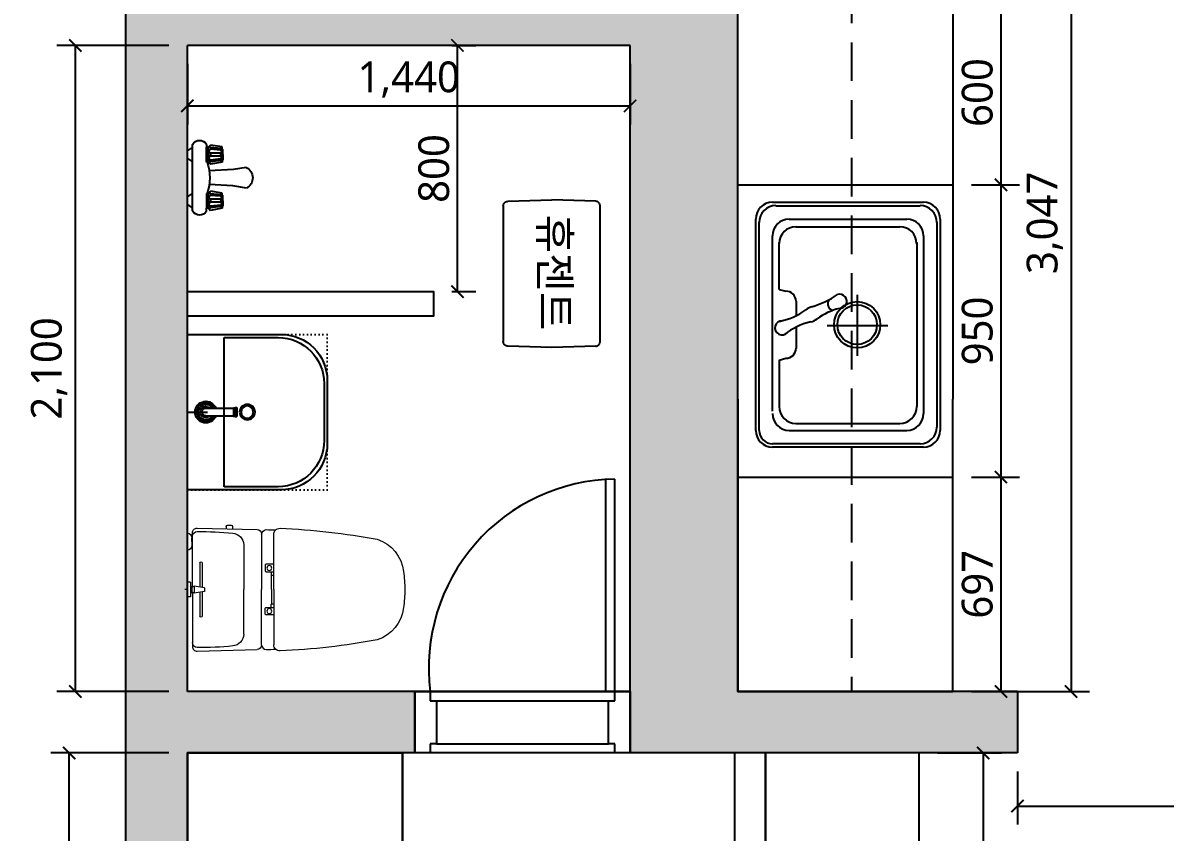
# Model space of a CAD drawing. Header units: millimetres. Extents: x 0 to 460473, y -68369 to 85219.
# Drawn here: x 254546 to 258262, y 15103 to 17734 of the extents above; entities that cross this region are included whole.
import ezdxf

# ---------------------------------------------------------------- set-up
doc = ezdxf.new("R2010")
doc.units = ezdxf.units.MM
doc.header["$LTSCALE"] = 50
doc.linetypes.add('DOT', pattern=[0.25, 0, -0.25])
doc.linetypes.add('HIDDEN2', pattern=[0.1875, 0.125, -0.0625])
for name, color, linetype in [('#욕실', 252, 'Continuous'), ('_LIBR', 4, 'Continuous'), ('CO-FURB-DN', 9, 'Continuous'), ('DIM', 7, 'Continuous'), ('fur', 6, 'Continuous'), ('ha', 8, 'Continuous'), ('hid', 8, 'HIDDEN2'), ('text', 7, 'Continuous'), ('wall', 2, 'Continuous'), ('wall2', 3, 'Continuous'), ('WID', 4, 'Continuous')]:
    doc.layers.add(name, color=color, linetype=linetype)
doc.layers.add('00', color=7, linetype='Continuous', lineweight=0)
doc.styles.add('N 맑은고딕', font='malgun.ttf')
doc.styles.add('맑은 고딕', font='malgun.ttf')
doc.dimstyles.new('DH IN40', dxfattribs={"dimscale": 40, "dimtxt": 2.5, "dimasz": 1, "dimexe": 1.5, "dimexo": 1.5, "dimtad": 1, "dimdec": 7, "dimlunit": 6, "dimtxsty": '맑은 고딕', "dimblk": 'ARCHTICK', "dimcen": 2.5, "dimclrd": 256, "dimclre": 256, "dimclrt": 256, "dimadec": 0, "dimazin": 0, "dimtfac": 1, "dimtdec": 7, "dimtix": 1, "dimtmove": 0, "dimatfit": 3, "dimldrblk": 'ARCHTICK', "dimfxl": 1, "dimtfillclr": 1, "dimlwd": -1, "dimlwe": -1, "dimarcsym": 0})

# ---------------------------------------------------------------- blocks, each defined once
blk = doc.blocks.new('EWEDSF')
at = {"layer": 'ha', "transparency": 33554559}
h = blk.add_hatch(color=256, dxfattribs=at)
h.dxf.hatch_style = 1
h.paths.add_polyline_path([(221644, 39079.7), (221234, 39079.7), (221234, 28399.7), (221644, 28399.7), (221644, 28599.7), (221434, 28599.7), (221434, 29629.7), (222444, 29629.7), (222444, 29829.7), (221434, 29829.7), (221434, 34179.7), (222174, 34179.7), (222174, 34379.7), (221434, 34379.7), (221434, 36479.7), (222874, 36479.7), (222874, 34379.7), (222874, 34179.7), (224134, 34179.7), (224134, 34379.7), (223224, 34379.7), (223224, 37426.7), (223974, 37426.7), (223974, 37626.7), (222874, 37626.7), (222874, 36679.7), (222054, 36679.7), (222054, 37854.7), (221434, 37854.7), (221434, 38879.7), (221644, 38879.7)])
h.paths.add_polyline_path([(221434, 37754.7), (221954, 37754.7), (221954, 37454.7), (221954, 36679.7), (221434, 36679.7), (221434, 37454.7)], flags=16)
h.paths.add_polyline_path([(224484, 39079.2), (224244, 39079.2), (224244, 38879.7), (224484, 38879.7)])
h.paths.add_polyline_path([(226084, 37626.7), (225174, 37626.7), (225174, 37426.7), (226084, 37426.7)])
at = {"layer": '_LIBR', "linetype": 'Continuous'}
for p, q in [((222794, 35069), (222794, 34379.7)), ((222824, 34379.7), (222824, 35069.7)), ((222174, 34379.7), (222224, 34379.7)), ((222174, 34379.7), (222174, 34179.7)), ((222224, 34379.7), (222794, 34379.7)), ((222224, 34379.7), (222224, 34349.2)), ((222794, 34379.7), (222824, 34379.7)), ((222824, 34349.2), (222824, 34379.7)), ((222824, 34379.7), (222874, 34379.7)), ((222874, 34379.7), (222874, 34179.7)), ((222224, 34349.2), (222244, 34349.2)), ((222244, 34349.2), (222804, 34349.2)), ((222244, 34349.2), (222244, 34209.1)), ((222804, 34349.2), (222824, 34349.2)), ((222804, 34209.1), (222804, 34349.2)), ((222244, 34209.1), (222224, 34209.1)), ((222224, 34209.1), (222224, 34179.7)), ((222244, 34209.1), (222804, 34209.1)), ((222824, 34209.1), (222804, 34209.1)), ((222824, 34179.7), (222824, 34209.1)), ((222224, 34179.7), (222174, 34179.7)), ((222824, 34179.7), (222224, 34179.7)), ((222874, 34179.7), (222824, 34179.7))]:
    blk.add_line(p, q, dxfattribs=at)
blk.add_arc((222832.8, 34456.2), 613.6, 90.8209, 187.161, dxfattribs=at)
at = {"layer": 'wall', "color": 2}
for p, q in [((221234, 28399.7), (221234, 39079.7)), ((223224, 34379.7), (223224, 37426.7)), ((222874, 36479.7), (221434, 36479.7)), ((221434, 34379.7), (221434, 36479.7)), ((222874, 34379.7), (222874, 36479.7)), ((222874, 34379.7), (221434, 34379.7)), ((222174, 34179.7), (222174, 34379.7)), ((222874, 34179.7), (222874, 34379.7)), ((224134, 34379.7), (223224, 34379.7)), ((224134, 34379.7), (224134, 34179.7)), ((224134, 34179.7), (221434, 34179.7)), ((221434, 29829.7), (221434, 34179.7))]:
    blk.add_line(p, q, dxfattribs=at)
blk = doc.blocks.new('FB-021')
at = {"layer": 'CO-FURB-DN', "color": 8}
for p, q in [((-228.9, 399.9), (228.9, 399.9)), ((-265.3, 36.4), (-265.3, 363.6)), ((-187.4, 363.6), (192.6, 363.6)), ((265.3, 363.6), (265.3, 36.4)), ((-228.9, 327.2), (-228.9, 72.7)), ((228.9, 327.2), (228.9, 72.7)), ((192.6, 36.4), (-192.6, 36.4)), ((228.9, 0), (-228.9, 0))]:
    blk.add_line(p, q, dxfattribs=at)
at = {"layer": 'CO-FURB-DN', "color": 251}
for p, q in [((-228.9, 392.7), (221.7, 392.7)), ((-258, 43.6), (-258, 363.6)), ((-76.4, 349), (-178, 349)), ((-76.4, 349), (-72.7, 334.5)), ((76.4, 349), (72.7, 334.5)), ((76.4, 349), (178, 349)), ((258, 356.3), (258, 43.6)), ((-213.8, 313.1), (-213.8, 87.6)), ((-5.1, 312.7), (-51.6, 312.7)), ((50.9, 312.7), (19.7, 312.7)), ((212.3, 313.1), (212.3, 87.6)), ((-1.4, 245.4), (-1.4, 113.5)), ((-67.3, 179.4), (64.6, 179.4)), ((178, 50.9), (-177.4, 50.9)), ((221.7, 7.3), (-221.7, 7.3))]:
    blk.add_line(p, q, dxfattribs=at)
for radius in [50.2, 42.9]:
    blk.add_circle((0.1, 180.1), radius, dxfattribs=at)
at = {"layer": 'CO-FURB-DN', "color": 8}
for centre, radius, start, end in [((-228.9, 363.6), 36.4, 90, 180), ((228.9, 363.6), 36.4, 0, 90), ((-192.6, 327.2), 36.4, 90, 180), ((-6.6, 343), 15.3, 359.2451, 229.3055), ((146.6, 375.3), 141.7, 190.5553, 216.4137), ((192.6, 327.2), 36.4, 0, 90), ((-131.8, 248.8), 141.7, 13.1394, 38.5882), ((43.5, 289.7), 38.3, 193.1394, 216.3213), ((1.8, 268.4), 38.3, 16.5509, 36.4137), ((236.7, 338.3), 206.8, 196.5509, 214.0056), ((-101.6, 183.1), 141.7, 14.798, 36.3213), ((45.8, 228.7), 15.3, 58.1457, 163.3853), ((50.7, 217.8), 15.3, 174.4612, 18.1232), ((-192.6, 72.7), 36.4, 180, 270), ((192.6, 72.7), 36.4, 270, 0), ((-228.9, 36.4), 36.4, 180, 270), ((228.9, 36.4), 36.4, 270, 0)]:
    blk.add_arc(centre, radius, start, end, dxfattribs=at)
at = {"layer": 'CO-FURB-DN', "color": 251}
for centre, radius, start, end in [((-228.9, 363.6), 29.1, 90, 180), ((221.7, 356.3), 36.4, 0, 90), ((-177.4, 312.7), 36.4, 90, 180), ((176, 312.7), 36.4, 0, 90), ((-50.9, 334.5), 21.8, 180, 270), ((50.9, 334.5), 21.8, 270, 0), ((-176.7, 87.9), 37, 180.4305, 268.9606), ((176, 87.6), 36.4, 270, 0), ((-221.7, 43.6), 36.4, 180, 270), ((221.7, 43.6), 36.4, 270, 0)]:
    blk.add_arc(centre, radius, start, end, dxfattribs=at)
blk = doc.blocks.new('gasdgasdgsd')
at = {"layer": 'WID'}
for p, q in [((103359.9, 11032.7), (103054.9, 11032.7)), ((103054.9, 11032.7), (103054.9, 10527.7)), ((103509.9, 10677.7), (103509.9, 10882.7)), ((103054.9, 10780.2), (103119.9, 10780.2)), ((103054.9, 10527.7), (103359.9, 10527.7))]:
    blk.add_line(p, q, dxfattribs=at)
at = {"layer": 'WID', "color": 8}
for p, q in [((103349.9, 11022.7), (103174.9, 11022.7)), ((103174.9, 11022.7), (103174.9, 10537.7)), ((103499.9, 10687.7), (103499.9, 10872.7)), ((103114.9, 10792.7), (103205.4, 10792.7)), ((103205.4, 10793.7), (103210.4, 10793.7)), ((103210.4, 10794.7), (103215.4, 10794.7)), ((103215.4, 10765.7), (103215.4, 10794.7)), ((103114.9, 10767.7), (103205.4, 10767.7)), ((103205.4, 10766.7), (103210.4, 10766.7)), ((103210.4, 10765.7), (103215.4, 10765.7)), ((103174.9, 10537.7), (103349.9, 10537.7))]:
    blk.add_line(p, q, dxfattribs=at)
at = {"layer": 'WID', "color": 251}
for p, q in [((103205.4, 10766.7), (103205.4, 10793.7)), ((103210.4, 10765.7), (103210.4, 10794.7))]:
    blk.add_line(p, q, dxfattribs=at)
at = {"layer": 'WID', "color": 8, "linetype": 'DOT'}
blk.add_lwpolyline([(103509.9, 10527.7), (103509.9, 11032.7), (103054.9, 11032.7), (103054.9, 10527.7)], close=True, dxfattribs=at)
at = {"layer": 'WID', "color": 8}
blk.add_circle((103249.9, 10780.2), 25, dxfattribs=at)
at = {"layer": 'WID', "color": 251}
blk.add_circle((103249.9, 10780.2), 20, dxfattribs=at)
at = {"layer": 'WID', "color": 8}
for centre, radius, start, end in [((103349.9, 10872.7), 150, 0, 90), ((103114.9, 10780.2), 35, 20.9248, 339.0751), ((103114.9, 10780.2), 12.5, 90, 270), ((103349.9, 10687.7), 150, 270, 0)]:
    blk.add_arc(centre, radius, start, end, dxfattribs=at)
at = {"layer": 'WID'}
for centre, start, end in [((103359.9, 10882.7), 0, 90), ((103359.9, 10677.7), 270, 0)]:
    blk.add_arc(centre, 150, start, end, dxfattribs=at)
at = {"layer": 'WID', "color": 251}
for radius, start, end in [(30, 24.6243, 335.3757), (25, 30, 330), (18, 43.9829, 316.017)]:
    blk.add_arc((103114.9, 10780.2), radius, start, end, dxfattribs=at)
blk = doc.blocks.new('A$C4B2D31F0')
at = {"layer": '00', "linetype": 'Continuous'}
for p, q in [((168.9, 697.3), (168.9, 707.3)), ((216.9, 697.3), (216.9, 707.3)), ((168.9, 697.3), (216.9, 697.3)), ((186, 692.5), (180.6, 697.3)), ((181.6, 685.5), (186, 692.5)), ((187, 651.2), (181.6, 685.5)), ((181.6, 685.5), (204.3, 685.5)), ((186, 692.5), (199.9, 692.5)), ((198.9, 651.2), (204.3, 685.5)), ((199.9, 692.5), (205.3, 697.3)), ((204.3, 685.5), (199.9, 692.5)), ((106.4, 666.3), (184.4, 666.3)), ((106.4, 659.3), (185.5, 659.3)), ((187, 651.2), (198.9, 651.2)), ((200.4, 659.3), (279.4, 659.3)), ((201.4, 666.3), (279.4, 666.3)), ((-16, 576.9), (-16, 564.8)), ((-12, 580.9), (-4.8, 580.9)), ((-12, 560.8), (-4.3, 560.8)), ((192.9, 433.7), (146.6, 433.7)), ((192.9, 433.7), (239.3, 433.7))]:
    blk.add_line(p, q, dxfattribs=at)
at = {"layer": '00'}
for p, q in [((168.9, 707.3), (216.9, 707.3)), ((192.9, 707.3), (192.9, 716))]:
    blk.add_line(p, q, dxfattribs=at)
at = {"layer": '00', "color": 4}
for p, q in [((185, 690.9), (20.4, 690.9)), ((37.2, 692.3), (24.7, 692.3)), ((37.2, 692.3), (49.7, 692.3)), ((200.9, 690.9), (365.5, 690.9)), ((47.7, 523.7), (192.9, 523.7)), ((338.2, 523.7), (192.9, 523.7)), ((12.6, 465.9), (192.9, 465.9)), ((373.3, 465.9), (192.9, 465.9)), ((192.9, 426.6), (13.7, 426.6)), ((192.9, 426.6), (372.2, 426.6))]:
    blk.add_line(p, q, dxfattribs=at)
for points in [[(20.4, 690.9), (7.9, 690.9, 0.421209), (-7.1, 675.5), (-2.4, 480.5, 0.001659)], [(365.5, 690.9), (378, 690.9, -0.421209), (392.9, 675.5), (388.3, 480.5, -0.001659)], [(12.6, 465.9, 0.371724), (-1.8, 451.2, 0.003515), (-1, 420.3, 0.320541)], [(373.3, 465.9, -0.371724), (387.7, 451.2, -0.003515), (386.9, 420.3, -0.320541)]]:
    blk.add_lwpolyline(points, format="xyb", dxfattribs=at)
at = {"layer": '00', "linetype": 'Continuous'}
for points in [[(110.4, 426.6), (110.4, 450.8, -0.414214), (114.4, 454.8), (130.9, 454.8, -0.414214), (134.9, 450.8), (134.9, 435.2), (134.9, 426.6)], [(275.5, 426.6), (275.5, 450.8, 0.414214), (271.5, 454.8), (255, 454.8, 0.414214), (251, 450.8), (251, 435.2), (251, 426.6)], [(134.9, 435.2), (144.6, 435.2, -0.414214), (146.6, 433.2), (146.6, 426.6)], [(251, 435.2), (241.3, 435.2, 0.414214), (239.3, 433.2), (239.3, 426.6)]]:
    blk.add_lwpolyline(points, format="xyb", dxfattribs=at)
for centre in [(122.9, 440.9), (262.9, 440.9)]:
    blk.add_circle(centre, 8, dxfattribs=at)
at = {"layer": '00', "color": 4}
for centre, radius, start, end in [((24.7, 707.3), 15, 180, 270), ((49.7, 707.3), 15, 270, 0), ((1004.3, 663.1), 1000, 179.3116, 185.9437), ((20.4, 674.9), 16, 90, 179.3116), ((365.5, 674.9), 16, 0.6884, 90), ((-618.4, 663.1), 1000, 354.0563, 0.6884), ((49.4, 563.7), 40, 185.9437, 267.5129), ((336.5, 563.7), 40, 272.4871, 354.0563), ((12.6, 480.9), 15, 181.3651, 270), ((373.3, 480.9), 15, 270, 358.6349), ((13.7, 406.6), 20, 90, 182.3333), ((372.2, 406.6), 20, 357.6667, 90), ((2197.7, 495.6), 2205.9, 182.3333, 190.6081), ((-1811.8, 495.6), 2205.9, 349.3919, 357.6667), ((148.7, 128.9), 125.5, 198.2964, 263.4241), ((237.2, 128.9), 125.5, 276.5759, 341.7036), ((192.9, 405.9), 405.9, 261.6993, 270), ((192.9, 405.9), 405.9, 270, 278.3007)]:
    blk.add_arc(centre, radius, start, end, dxfattribs=at)
at = {"layer": '00', "linetype": 'Continuous'}
for centre, radius, start, end in [((106.4, 662.8), 3.5, 90, 270), ((279.4, 662.8), 3.5, 270, 90), ((-12, 576.9), 4, 90, 180), ((-12, 564.8), 4, 180, 270)]:
    blk.add_arc(centre, radius, start, end, dxfattribs=at)
blk = doc.blocks.new('A$C50C81EA5')
at = {"layer": 'WID'}
for p, q in [((99.5, 220.2), (137.4, 226.4)), ((99.5, 220.2), (137.4, 226.4)), ((143.2, 219), (137.4, 226.4)), ((143.2, 219), (137.4, 226.4)), ((150.2, 228.6), (150.2, 219)), ((150.2, 228.6), (150.2, 219)), ((195.3, 12), (195.3, 228.1)), ((195.3, 12), (195.3, 228.1)), ((97, 213.3), (99.5, 213.3)), ((97, 195.5), (97, 213.3)), ((97, 213.3), (99.5, 213.3)), ((97, 195.5), (97, 213.3)), ((97, 195.5), (97, 177.7)), ((97, 195.5), (97, 177.7)), ((99.5, 220.2), (104, 214.9)), ((99.5, 195.5), (99.5, 220.2)), ((99.5, 220.2), (104, 214.9)), ((99.5, 195.5), (99.5, 220.2)), ((99.5, 195.5), (99.5, 170.7)), ((99.5, 195.5), (99.5, 170.7)), ((104, 214.9), (137.5, 218)), ((104, 214.9), (137.5, 218)), ((104, 214.9), (104, 209.5)), ((104, 214.9), (104, 209.5)), ((104, 200.4), (104, 195.5)), ((104, 200.4), (137, 200)), ((104, 200.4), (104, 195.5)), ((104, 200.4), (137, 200)), ((104, 190.5), (104, 195.5)), ((104, 190.5), (104, 195.5)), ((104, 190.5), (137, 190.1)), ((104, 190.5), (137, 190.1)), ((104.5, 209.7), (137, 212.6)), ((104.5, 209.7), (137, 212.6)), ((137.5, 218), (137, 212.6)), ((137.5, 218), (137, 212.6)), ((137, 200), (137, 195)), ((137, 200), (137, 195)), ((137, 190.1), (137, 195)), ((137, 190.1), (137, 195)), ((141.3, 221.4), (137.5, 218)), ((141.3, 221.4), (137.5, 218)), ((143.2, 219), (150.2, 219)), ((143.2, 171.1), (143.2, 219)), ((143.2, 219), (150.2, 219)), ((143.2, 171.1), (143.2, 219)), ((150.2, 171.1), (150.2, 219)), ((150.2, 171.1), (150.2, 219)), ((212.4, 207.5), (195.3, 218.4)), ((212.4, 207.5), (195.3, 218.4)), ((212.4, 182.5), (212.4, 207.5)), ((212.4, 182.5), (212.4, 207.5)), ((21.3, 153.8), (62, 147.2)), ((21.3, 153.8), (62, 147.2)), ((97, 177.7), (99.5, 177.7)), ((97, 177.7), (99.5, 177.7)), ((99.5, 170.7), (104, 176)), ((99.5, 170.7), (104, 176)), ((99.5, 170.7), (137.4, 163.7)), ((99.5, 170.7), (137.4, 163.7)), ((104, 176), (104, 181.4)), ((104, 176), (104, 181.4)), ((104, 176), (137.5, 172.1)), ((104, 176), (137.5, 172.1)), ((104.5, 181.2), (137, 177.4)), ((104.5, 181.2), (137, 177.4)), ((137.5, 172.1), (137, 177.4)), ((137.5, 172.1), (137, 177.4)), ((143.2, 171.1), (137.4, 163.7)), ((143.2, 171.1), (137.4, 163.7)), ((141.3, 168.6), (137.5, 172.1)), ((141.3, 168.6), (137.5, 172.1)), ((143.2, 171.1), (150.2, 171.1)), ((143.2, 171.1), (150.2, 171.1)), ((212.4, 182.5), (195.3, 171.6)), ((212.4, 182.5), (195.3, 171.6)), ((62, 147.2), (141.5, 142.7)), ((62, 147.2), (141.5, 142.7)), ((20.3, 86.2), (64.1, 93.2)), ((20.3, 86.2), (64.1, 93.2)), ((64.1, 93.2), (141.5, 97.7)), ((64.1, 93.2), (141.5, 97.7)), ((99.5, 70.2), (137.4, 76.4)), ((99.5, 70.2), (137.4, 76.4)), ((143.2, 69), (137.4, 76.4)), ((143.2, 69), (137.4, 76.4)), ((97, 63.3), (99.5, 63.3)), ((97, 45.5), (97, 63.3)), ((97, 63.3), (99.5, 63.3)), ((97, 45.5), (97, 63.3)), ((97, 45.5), (97, 27.7)), ((97, 45.5), (97, 27.7)), ((99.5, 70.2), (104, 64.9)), ((99.5, 45.5), (99.5, 70.2)), ((99.5, 70.2), (104, 64.9)), ((99.5, 45.5), (99.5, 70.2)), ((99.5, 45.5), (99.5, 20.7)), ((99.5, 45.5), (99.5, 20.7)), ((104, 64.9), (137.5, 68)), ((104, 64.9), (137.5, 68)), ((104, 64.9), (104, 59.5)), ((104, 64.9), (104, 59.5)), ((104, 50.4), (104, 45.5)), ((104, 50.4), (137, 50)), ((104, 50.4), (104, 45.5)), ((104, 50.4), (137, 50)), ((104, 40.5), (104, 45.5)), ((104, 40.5), (104, 45.5)), ((104, 40.5), (137, 40.1)), ((104, 40.5), (137, 40.1)), ((104.5, 59.7), (137, 62.6)), ((104.5, 59.7), (137, 62.6)), ((137.5, 68), (137, 62.6)), ((137.5, 68), (137, 62.6)), ((137, 50), (137, 45)), ((137, 50), (137, 45)), ((137, 40.1), (137, 45)), ((137, 40.1), (137, 45)), ((141.3, 71.4), (137.5, 68)), ((141.3, 71.4), (137.5, 68)), ((143.2, 69), (150.2, 69)), ((143.2, 21.1), (143.2, 69)), ((143.2, 69), (150.2, 69)), ((143.2, 21.1), (143.2, 69)), ((150.2, 69), (150.2, 21.1)), ((150.2, 69), (150.2, 21.1)), ((212.4, 57.5), (195.3, 68.4)), ((212.4, 57.5), (195.3, 68.4)), ((212.4, 32.5), (212.4, 57.5)), ((212.4, 32.5), (212.4, 57.5)), ((97, 27.7), (99.5, 27.7)), ((97, 27.7), (99.5, 27.7)), ((99.5, 20.7), (104, 26)), ((99.5, 20.7), (104, 26)), ((99.5, 20.7), (137.4, 13.7)), ((99.5, 20.7), (137.4, 13.7)), ((104, 26), (104, 31.4)), ((104, 26), (104, 31.4)), ((104, 26), (137.5, 22.1)), ((104, 26), (137.5, 22.1)), ((104.5, 31.2), (137, 27.4)), ((104.5, 31.2), (137, 27.4)), ((137.5, 22.1), (137, 27.4)), ((137.5, 22.1), (137, 27.4)), ((143.2, 21.1), (137.4, 13.7)), ((143.2, 21.1), (137.4, 13.7)), ((141.3, 18.6), (137.5, 22.1)), ((141.3, 18.6), (137.5, 22.1)), ((143.2, 21.1), (150.2, 21.1)), ((143.2, 21.1), (150.2, 21.1)), ((150.2, 11.4), (150.2, 21.1)), ((150.2, 11.4), (150.2, 21.1)), ((212.4, 32.5), (195.3, 21.6)), ((212.4, 32.5), (195.3, 21.6))]:
    blk.add_line(p, q, dxfattribs=at)
for centre, radius, start, end in [((172.6, 215.7), 25.9, 28.6669, 149.9901), ((172.6, 215.7), 25.9, 28.6669, 149.9901), ((106.7, 204.9), 5.27, 114.695, 239.7227), ((106.7, 204.9), 5.27, 114.695, 239.7227), ((106.7, 186), 5.27, 120.2773, 245.305), ((106.7, 186), 5.27, 120.2773, 245.305), ((134.7, 206.3), 6.74, 289.9748, 70.0252), ((134.7, 206.3), 6.74, 289.9748, 70.0252), ((134.7, 183.8), 6.74, 289.9748, 70.0252), ((134.7, 183.8), 6.74, 289.9748, 70.0252), ((37.9, 119.7), 37.9, 116.0462, 242.3329), ((37.9, 119.7), 37.9, 116.0462, 242.3329), ((302.7, 120), 162.8, 161.712, 198.288), ((302.7, 120), 162.8, 161.712, 198.288), ((106.7, 54.9), 5.27, 114.695, 239.7227), ((106.7, 54.9), 5.27, 114.695, 239.7227), ((106.7, 36), 5.27, 120.2773, 245.305), ((106.7, 36), 5.27, 120.2773, 245.305), ((134.7, 56.3), 6.74, 289.9748, 70.0252), ((134.7, 56.3), 6.74, 289.9748, 70.0252), ((134.7, 33.8), 6.74, 289.9748, 70.0252), ((134.7, 33.8), 6.74, 289.9748, 70.0252), ((172.6, 24.4), 25.9, 210.0099, 331.3331), ((172.6, 24.4), 25.9, 210.0099, 331.3331)]:
    blk.add_arc(centre, radius, start, end, dxfattribs=at)
blk = doc.blocks.new('_ArchTick')
at = {"color": 0, "linetype": 'ByBlock', "const_width": 0.15}
blk.add_lwpolyline([(-0.5, -0.5), (0.5, 0.5)], dxfattribs=at)
blk = doc.blocks.new('*D278')
at = {"layer": 'Defpoints', "color": 0, "transparency": 16777216}
for p in [(257571.3, 17807.8), (257571.3, 17207.8), (257727.6, 17207.8)]:
    blk.add_point(p, dxfattribs=at)
at = {"layer": 'DIM', "transparency": 16777216}
for p, q in [((257631.3, 17807.8), (257787.6, 17807.8)), ((257727.6, 17807.8), (257727.6, 17207.8)), ((257631.3, 17207.8), (257787.6, 17207.8))]:
    blk.add_line(p, q, dxfattribs=at)
at = {"layer": 'DIM', "transparency": 16777216, "xscale": 40, "yscale": 40, "zscale": 40}
for p, rotation in [((257727.6, 17807.8), 90), ((257727.6, 17207.8), 270)]:
    blk.add_blockref('_ArchTick', p, dxfattribs=dict(at, rotation=rotation))
at = {"layer": 'DIM', "transparency": 16777216, "insert": (257650.9, 17507.8), "char_height": 100, "attachment_point": 5, "rotation": 90, "style": '맑은 고딕'}
blk.add_mtext('600', dxfattribs=at)
blk = doc.blocks.new('*D279')
at = {"layer": 'Defpoints', "color": 0, "transparency": 16777216}
for p in [(257571.3, 17207.8), (257571.3, 16257.8), (257727.6, 16257.8)]:
    blk.add_point(p, dxfattribs=at)
at = {"layer": 'DIM', "transparency": 16777216}
for p, q in [((257631.3, 17207.8), (257787.6, 17207.8)), ((257727.6, 17207.8), (257727.6, 16257.8)), ((257631.3, 16257.8), (257787.6, 16257.8))]:
    blk.add_line(p, q, dxfattribs=at)
at = {"layer": 'DIM', "transparency": 16777216, "xscale": 40, "yscale": 40, "zscale": 40}
for p, rotation in [((257727.6, 17207.8), 90), ((257727.6, 16257.8), 270)]:
    blk.add_blockref('_ArchTick', p, dxfattribs=dict(at, rotation=rotation))
at = {"layer": 'DIM', "transparency": 16777216, "insert": (257650.9, 16732.8), "char_height": 100, "attachment_point": 5, "rotation": 90, "style": '맑은 고딕'}
blk.add_mtext('950', dxfattribs=at)
blk = doc.blocks.new('*D280')
at = {"layer": 'Defpoints', "color": 0, "transparency": 16777216}
for p in [(257571.3, 16257.8), (257571.3, 15560.8), (257727.6, 15560.8)]:
    blk.add_point(p, dxfattribs=at)
at = {"layer": 'DIM', "transparency": 16777216}
for p, q in [((257631.3, 16257.8), (257787.6, 16257.8)), ((257727.6, 16257.8), (257727.6, 15560.8)), ((257631.3, 15560.8), (257787.6, 15560.8))]:
    blk.add_line(p, q, dxfattribs=at)
at = {"layer": 'DIM', "transparency": 16777216, "xscale": 40, "yscale": 40, "zscale": 40}
for p, rotation in [((257727.6, 16257.8), 90), ((257727.6, 15560.8), 270)]:
    blk.add_blockref('_ArchTick', p, dxfattribs=dict(at, rotation=rotation))
at = {"layer": 'DIM', "transparency": 16777216, "insert": (257650.9, 15909.3), "char_height": 100, "attachment_point": 5, "rotation": 90, "style": '맑은 고딕'}
blk.add_mtext('697', dxfattribs=at)
blk = doc.blocks.new('*D273')
at = {"layer": 'Defpoints', "color": 0, "transparency": 16777216}
for p in [(257571.3, 18607.8), (257571.3, 15560.8), (257955.4, 15560.8)]:
    blk.add_point(p, dxfattribs=at)
at = {"layer": 'DIM', "transparency": 16777216}
for p, q in [((257631.3, 18607.8), (258015.4, 18607.8)), ((257955.4, 18607.8), (257955.4, 15560.8)), ((257631.3, 15560.8), (258015.4, 15560.8))]:
    blk.add_line(p, q, dxfattribs=at)
at = {"layer": 'DIM', "transparency": 16777216, "xscale": 40, "yscale": 40, "zscale": 40}
for p, rotation in [((257955.4, 18607.8), 90), ((257955.4, 15560.8), 270)]:
    blk.add_blockref('_ArchTick', p, dxfattribs=dict(at, rotation=rotation))
at = {"layer": 'DIM', "transparency": 16777216, "insert": (257870.3, 17084.3), "char_height": 100, "attachment_point": 5, "rotation": 90, "style": '맑은 고딕'}
blk.add_mtext('3,047', dxfattribs=at)
blk = doc.blocks.new('*D287')
at = {"layer": 'Defpoints', "color": 0, "transparency": 16777216}
for p in [(254696.9, 15360.8), (255081.3, 15360.8), (255081.3, 11010.8)]:
    blk.add_point(p, dxfattribs=at)
at = {"layer": 'DIM', "transparency": 16777216}
for p, q in [((255021.3, 15360.8), (254636.9, 15360.8)), ((254696.9, 11010.8), (254696.9, 15360.8)), ((255021.3, 11010.8), (254636.9, 11010.8))]:
    blk.add_line(p, q, dxfattribs=at)
at = {"layer": 'DIM', "transparency": 16777216, "xscale": 40, "yscale": 40, "zscale": 40}
for p, rotation in [((254696.9, 15360.8), 90), ((254696.9, 11010.8), 270)]:
    blk.add_blockref('_ArchTick', p, dxfattribs=dict(at, rotation=rotation))
at = {"layer": 'DIM', "transparency": 16777216, "insert": (254611.8, 13185.8), "char_height": 100, "attachment_point": 5, "rotation": 90, "style": '맑은 고딕'}
blk.add_mtext('4,350', dxfattribs=at)
blk = doc.blocks.new('*D289')
at = {"layer": 'Defpoints', "color": 0, "transparency": 16777216}
for p in [(255081.3, 17660.8), (254716.9, 15560.8), (255081.3, 15560.8)]:
    blk.add_point(p, dxfattribs=at)
at = {"layer": 'DIM', "transparency": 16777216}
for p, q in [((255021.3, 17660.8), (254656.9, 17660.8)), ((254716.9, 17660.8), (254716.9, 15560.8)), ((255021.3, 15560.8), (254656.9, 15560.8))]:
    blk.add_line(p, q, dxfattribs=at)
at = {"layer": 'DIM', "transparency": 16777216, "xscale": 40, "yscale": 40, "zscale": 40}
for p, rotation in [((254716.9, 17660.8), 90), ((254716.9, 15560.8), 270)]:
    blk.add_blockref('_ArchTick', p, dxfattribs=dict(at, rotation=rotation))
at = {"layer": 'DIM', "transparency": 16777216, "insert": (254631.6, 16610.8), "char_height": 100, "attachment_point": 5, "rotation": 90, "style": '맑은 고딕'}
blk.add_mtext('2,100', dxfattribs=at)
blk = doc.blocks.new('*D293')
at = {"layer": 'Defpoints', "color": 0, "transparency": 16777216}
for p in [(255881.3, 17660.8), (255959.9, 17660.8), (255881.3, 16860.8)]:
    blk.add_point(p, dxfattribs=at)
at = {"layer": 'DIM', "transparency": 16777216}
for p, q in [((255941.3, 17660.8), (256019.9, 17660.8)), ((255959.9, 16860.8), (255959.9, 17660.8)), ((255941.3, 16860.8), (256019.9, 16860.8))]:
    blk.add_line(p, q, dxfattribs=at)
at = {"layer": 'DIM', "transparency": 16777216, "xscale": 40, "yscale": 40, "zscale": 40}
for p, rotation in [((255959.9, 17660.8), 90), ((255959.9, 16860.8), 270)]:
    blk.add_blockref('_ArchTick', p, dxfattribs=dict(at, rotation=rotation))
at = {"layer": 'DIM', "transparency": 16777216, "insert": (255883.3, 17260.8), "char_height": 100, "attachment_point": 5, "rotation": 90, "style": '맑은 고딕'}
blk.add_mtext('800', dxfattribs=at)
blk = doc.blocks.new('*D294')
at = {"layer": 'Defpoints', "color": 0, "transparency": 16777216}
for p in [(255081.3, 17660.8), (256521.3, 17660.8), (256521.3, 17464.4)]:
    blk.add_point(p, dxfattribs=at)
at = {"layer": 'DIM', "transparency": 16777216}
for p, q in [((255081.3, 17600.8), (255081.3, 17404.4)), ((256521.3, 17600.8), (256521.3, 17404.4)), ((255081.3, 17464.4), (256521.3, 17464.4))]:
    blk.add_line(p, q, dxfattribs=at)
at = {"layer": 'DIM', "transparency": 16777216, "xscale": 40, "yscale": 40, "zscale": 40, "rotation": 180}
blk.add_blockref('_ArchTick', (255081.3, 17464.4), dxfattribs=at)
at = {"layer": 'DIM', "transparency": 16777216, "xscale": 40, "yscale": 40, "zscale": 40}
blk.add_blockref('_ArchTick', (256521.3, 17464.4), dxfattribs=at)
at = {"layer": 'DIM', "transparency": 16777216, "insert": (255801.3, 17549.8), "char_height": 100, "attachment_point": 5, "style": '맑은 고딕'}
blk.add_mtext('1,440', dxfattribs=at)
blk = doc.blocks.new('*D300')
at = {"layer": 'Defpoints', "color": 0, "transparency": 16777216}
for p in [(257781.3, 15360.8), (260731.3, 15340.8), (260731.3, 15188.1)]:
    blk.add_point(p, dxfattribs=at)
at = {"layer": 'DIM', "transparency": 16777216}
for p, q in [((257781.3, 15300.8), (257781.3, 15128.1)), ((260731.3, 15280.8), (260731.3, 15128.1)), ((257781.3, 15188.1), (260731.3, 15188.1))]:
    blk.add_line(p, q, dxfattribs=at)
at = {"layer": 'DIM', "transparency": 16777216, "xscale": 40, "yscale": 40, "zscale": 40, "rotation": 180}
blk.add_blockref('_ArchTick', (257781.3, 15188.1), dxfattribs=at)
at = {"layer": 'DIM', "transparency": 16777216, "xscale": 40, "yscale": 40, "zscale": 40}
blk.add_blockref('_ArchTick', (260731.3, 15188.1), dxfattribs=at)
at = {"layer": 'DIM', "transparency": 16777216, "insert": (259256.3, 15273.2), "char_height": 100, "attachment_point": 5, "style": '맑은 고딕'}
blk.add_mtext('2,950', dxfattribs=at)
blk = doc.blocks.new('*D301')
at = {"layer": 'Defpoints', "color": 0, "transparency": 16777216}
for p in [(257461.3, 15360.8), (257481.3, 14500.8), (257669.7, 14500.8)]:
    blk.add_point(p, dxfattribs=at)
at = {"layer": 'DIM', "transparency": 16777216}
for p, q in [((257521.3, 15360.8), (257729.7, 15360.8)), ((257669.7, 15360.8), (257669.7, 14500.8)), ((257541.3, 14500.8), (257729.7, 14500.8))]:
    blk.add_line(p, q, dxfattribs=at)
at = {"layer": 'DIM', "transparency": 16777216, "xscale": 40, "yscale": 40, "zscale": 40}
for p, rotation in [((257669.7, 15360.8), 90), ((257669.7, 14500.8), 270)]:
    blk.add_blockref('_ArchTick', p, dxfattribs=dict(at, rotation=rotation))
at = {"layer": 'DIM', "transparency": 16777216, "insert": (257593.1, 14930.8), "char_height": 100, "attachment_point": 5, "rotation": 90, "style": '맑은 고딕'}
blk.add_mtext('860', dxfattribs=at)

msp = doc.modelspace()

# ---------------------------------------------------------------- linework, layer by layer
at = {"layer": '#욕실', "color": 8}
for p, q in [((256108.85336457, 17139.19960984), (256108.9081624, 17140.48059845)), ((256108.85336457, 17139.19960984), (256108.85336457, 16698.26234223)), ((256108.9081624, 17140.48059845), (256109.07215548, 17141.75222768)), ((256109.07215548, 17141.75222768), (256109.34414565, 17143.00520652)), ((256109.34414565, 17143.00520652), (256109.72214562, 17144.23038024)), ((256109.72214562, 17144.23038024), (256110.2033936, 17145.41879727)), ((256110.2033936, 17145.41879727), (256110.78437339, 17146.56177456)), ((256110.78437339, 17146.56177456), (256111.46084015, 17147.65096112)), ((256111.46084015, 17147.65096112), (256112.22785136, 17148.67839892)), ((256112.22785136, 17148.67839892), (256113.07980294, 17149.63658113)), ((256113.07980294, 17149.63658113), (256114.01047021, 17150.51850689)), ((256114.01047021, 17150.51850689), (256115.01305337, 17151.31773254)), ((256115.01305337, 17151.31773254), (256116.08022717, 17152.02841863)), ((256116.08022717, 17152.02841863), (256117.20419444, 17152.64537261)), ((256117.20419444, 17152.64537261), (256118.37674304, 17153.16408679)), ((256118.37674304, 17153.16408679), (256119.5893059, 17153.58077125)), ((256119.5893059, 17153.58077125), (256120.83302358, 17153.89238154)), ((256120.83302358, 17153.89238154), (256122.098809, 17154.09664091)), ((256122.098809, 17154.09664091), (256123.37741387, 17154.19205697)), ((256123.37741387, 17154.19205697), (256266.35336457, 17158.73097603)), ((256409.32931528, 17154.19205697), (256266.35336457, 17158.73097603)), ((256410.60792014, 17154.09664091), (256409.32931528, 17154.19205697)), ((256411.87370557, 17153.89238154), (256410.60792014, 17154.09664091)), ((256413.11742324, 17153.58077125), (256411.87370557, 17153.89238154)), ((256414.32998611, 17153.16408679), (256413.11742324, 17153.58077125)), ((256415.50253471, 17152.64537261), (256414.32998611, 17153.16408679)), ((256416.62650197, 17152.02841863), (256415.50253471, 17152.64537261)), ((256417.69367577, 17151.31773254), (256416.62650197, 17152.02841863)), ((256418.69625893, 17150.51850689), (256417.69367577, 17151.31773254)), ((256419.62692621, 17149.63658113), (256418.69625893, 17150.51850689)), ((256420.47887779, 17148.67839892), (256419.62692621, 17149.63658113)), ((256421.24588899, 17147.65096112), (256420.47887779, 17148.67839892)), ((256421.92235576, 17146.56177456), (256421.24588899, 17147.65096112)), ((256422.50333555, 17145.41879727), (256421.92235576, 17146.56177456)), ((256422.98458353, 17144.23038024), (256422.50333555, 17145.41879727)), ((256423.3625835, 17143.00520652), (256422.98458353, 17144.23038024)), ((256423.63457366, 17141.75222768), (256423.3625835, 17143.00520652)), ((256423.79856675, 17140.48059845), (256423.63457366, 17141.75222768)), ((256423.85336457, 17139.19960984), (256423.79856675, 17140.48059845)), ((256423.85336457, 16698.26234223), (256423.85336457, 17139.19960984)), ((256108.9081624, 16696.98135362), (256108.85336457, 16698.26234223)), ((256109.07215548, 16695.70972439), (256108.9081624, 16696.98135362)), ((256109.34414565, 16694.45674555), (256109.07215548, 16695.70972439)), ((256109.72214562, 16693.23157183), (256109.34414565, 16694.45674555)), ((256110.2033936, 16692.0431548), (256109.72214562, 16693.23157183)), ((256110.78437339, 16690.9001775), (256110.2033936, 16692.0431548)), ((256111.46084015, 16689.81099095), (256110.78437339, 16690.9001775)), ((256112.22785136, 16688.78355315), (256111.46084015, 16689.81099095)), ((256113.07980294, 16687.82537094), (256112.22785136, 16688.78355315)), ((256114.01047021, 16686.94344518), (256113.07980294, 16687.82537094)), ((256115.01305337, 16686.14421953), (256114.01047021, 16686.94344518)), ((256116.08022717, 16685.43353344), (256115.01305337, 16686.14421953)), ((256117.20419444, 16684.81657946), (256116.08022717, 16685.43353344)), ((256118.37674304, 16684.29786528), (256117.20419444, 16684.81657946)), ((256119.5893059, 16683.88118082), (256118.37674304, 16684.29786528)), ((256120.83302358, 16683.56957053), (256119.5893059, 16683.88118082)), ((256122.098809, 16683.36531116), (256120.83302358, 16683.56957053)), ((256123.37741387, 16683.2698951), (256122.098809, 16683.36531116)), ((256266.35336457, 16678.73097603), (256123.37741387, 16683.2698951)), ((256409.32931528, 16683.2698951), (256266.35336457, 16678.73097603)), ((256409.32931528, 16683.2698951), (256410.60792014, 16683.36531116)), ((256410.60792014, 16683.36531116), (256411.87370557, 16683.56957053)), ((256411.87370557, 16683.56957053), (256413.11742324, 16683.88118082)), ((256413.11742324, 16683.88118082), (256414.32998611, 16684.29786528)), ((256414.32998611, 16684.29786528), (256415.50253471, 16684.81657946)), ((256415.50253471, 16684.81657946), (256416.62650197, 16685.43353344)), ((256416.62650197, 16685.43353344), (256417.69367577, 16686.14421953)), ((256417.69367577, 16686.14421953), (256418.69625893, 16686.94344518)), ((256418.69625893, 16686.94344518), (256419.62692621, 16687.82537094)), ((256419.62692621, 16687.82537094), (256420.47887779, 16688.78355315)), ((256420.47887779, 16688.78355315), (256421.24588899, 16689.81099095)), ((256421.24588899, 16689.81099095), (256421.92235576, 16690.9001775)), ((256421.92235576, 16690.9001775), (256422.50333555, 16692.0431548)), ((256422.50333555, 16692.0431548), (256422.98458353, 16693.23157183)), ((256422.98458353, 16693.23157183), (256423.3625835, 16694.45674555)), ((256423.3625835, 16694.45674555), (256423.63457366, 16695.70972439)), ((256423.63457366, 16695.70972439), (256423.79856675, 16696.98135362)), ((256423.79856675, 16696.98135362), (256423.85336457, 16698.26234223))]:
    msp.add_line(p, q, dxfattribs=at)
at = {"layer": 'fur'}
for p, q in [((256871.33848351, 17207.82911102), (257571.33848351, 17207.82911102)), ((256871.33848351, 16257.82911102), (257571.33848351, 16257.82911102))]:
    msp.add_line(p, q, dxfattribs=at)
for points in [[(256871.33848351, 16510.82911102), (256871.33848351, 18607.82911102), (257571.33848351, 18607.82911102), (257571.33848351, 16510.82911102)], [(256871.33848351, 16510.82911102), (256871.33848351, 15560.82911102), (257571.33848351, 15560.82911102), (257571.33848351, 16510.82911102)]]:
    msp.add_lwpolyline(points, dxfattribs=at)
for points in [[(255081.33848351, 11010.82911102), (255781.33848351, 11010.82911102), (255781.33848351, 15360.82911102), (255081.33848351, 15360.82911102)], [(255081.33848351, 15360.82911102), (255781.33848351, 15360.82911102), (255781.33848351, 14560.82911102), (255081.33848351, 14560.82911102)], [(256961.33848351, 14500.82911102), (257461.33848351, 14500.82911102), (257461.33848351, 15360.82911102), (256961.33848351, 15360.82911102)]]:
    msp.add_lwpolyline(points, close=True, dxfattribs=at)
at = {"layer": 'hid', "ltscale": 20}
msp.add_line((257241.33848351, 18607.82911102), (257241.33848351, 15560.82911102), dxfattribs=at)
at = {"layer": 'wall2'}
for points in [[(255081.33848351, 16860.82911102), (255881.33848351, 16860.82911102), (255881.33848351, 16780.82911102), (255081.33848351, 16780.82911102)], [(256861.33848351, 14500.82911102), (256961.33848351, 14500.82911102), (256961.33848351, 15360.82911102), (256861.33848351, 15360.82911102)]]:
    msp.add_lwpolyline(points, close=True, dxfattribs=at)

# ---------------------------------------------------------------- block references
at = {"xscale": -1}
msp.add_blockref('A$C50C81EA5', (255293.77152361, 17110.78503835), dxfattribs=at)
for name, p, rotation in [('gasdgasdgsd', (152026.41252859, 27249.17772633), 180), ('A$C4B2D31F0', (255788.62849195, 16084.93726604), 90)]:
    msp.add_blockref(name, p, dxfattribs=dict(at, rotation=rotation))
at = {"layer": 'CO-FURB-DN', "xscale": 1.500205058099792, "yscale": 1.500205058099792, "zscale": 1.500205058099792, "rotation": 90.00000000000001}
msp.add_blockref('FB-021', (257530.03090021, 16752.91502254), dxfattribs=at)
at = {"layer": 'ha'}
msp.add_blockref('EWEDSF', (33647.33979909, -18818.86598799), dxfattribs=at)

# ---------------------------------------------------------------- texts
at = {"layer": 'text', "insert": (256326.48821427, 17111.18820998), "char_height": 100, "attachment_point": 1, "rotation": 270, "style": 'N 맑은고딕'}
msp.add_mtext_dynamic_manual_height_columns('휴젠트', width=2503.2681092748, gutter_width=500, heights=[0], dxfattribs=at)

# ---------------------------------------------------------------- dimensions: what is measured, and where the dimension line sits
at = {"layer": 'DIM'}
for base, p1, p2, picture, middle in [((257955.352335553, 15560.8291110168), (257571.3384835086, 18607.8291110168), (257571.3384835086, 15560.8291110168), '*D273', (257870.2979877269, 17084.3291110167)), ((254716.8903533532, 15560.8291110168), (255081.3384835086, 17660.8291110168), (255081.3384835086, 15560.8291110168), '*D289', (254631.5642663967, 16610.8291110167)), ((255959.9183640109, 17660.8291110168), (255881.3384835086, 16860.8291110168), (255881.3384835086, 17660.8291110168), '*D293', (255883.2539618369, 17260.8291110167)), ((254696.890353353, 15360.8291110168), (255081.3384835086, 11010.8291110168), (255081.3384835086, 15360.8291110168), '*D287', (254611.8360055269, 13185.8291110167)), ((257669.7173173687, 14500.8291110168), (257461.3384835086, 15360.8291110168), (257481.3384835086, 14500.8291110168), '*D301', (257593.0529151947, 14930.8291110167))]:
    dim = msp.add_linear_dim(base=base, p1=p1, p2=p2, angle=90, dimstyle='DH IN40', dxfattribs=at)
    dim.commit()
    dim.dimension.update_dxf_attribs({"geometry": picture, "text_midpoint": middle})
for base, p1, p2, picture, middle in [((257727.6126350773, 17207.8291110168), (257571.3384835086, 17807.8291110168), (257571.3384835086, 17207.8291110168), '*D278', (257650.9482329033, 17507.8291110167)), ((257727.6126350776, 16257.8291110168), (257571.3384835086, 17207.8291110168), (257571.3384835086, 16257.8291110168), '*D279', (257650.9482329036, 16732.8291110167)), ((257727.6126350778, 15560.8291110168), (257571.3384835086, 16257.8291110168), (257571.3384835086, 15560.8291110168), '*D280', (257650.9482329038, 15909.3291110167))]:
    dim = msp.add_linear_dim(base=base, p1=p1, p2=p2, angle=90, dimstyle='DH IN40', override={"dimtmove": 1}, dxfattribs=at)
    dim.commit()
    dim.dimension.update_dxf_attribs({"geometry": picture, "text_midpoint": middle})
for base, p1, p2, picture, middle in [((256521.3384835086, 17464.4488382633), (255081.3384835086, 17660.8291110168), (256521.3384835086, 17660.8291110168), '*D294', (255801.3384835086, 17549.7749252198)), ((260731.3384835086, 15188.0992505346), (257781.3384835087, 15360.8291110168), (260731.3384835086, 15340.8291110168), '*D300', (259256.3384835087, 15273.1535983607))]:
    dim = msp.add_linear_dim(base=base, p1=p1, p2=p2, dimstyle='DH IN40', dxfattribs=at)
    dim.commit()
    dim.dimension.update_dxf_attribs({"geometry": picture, "text_midpoint": middle})

doc.saveas('drawing.dxf')
